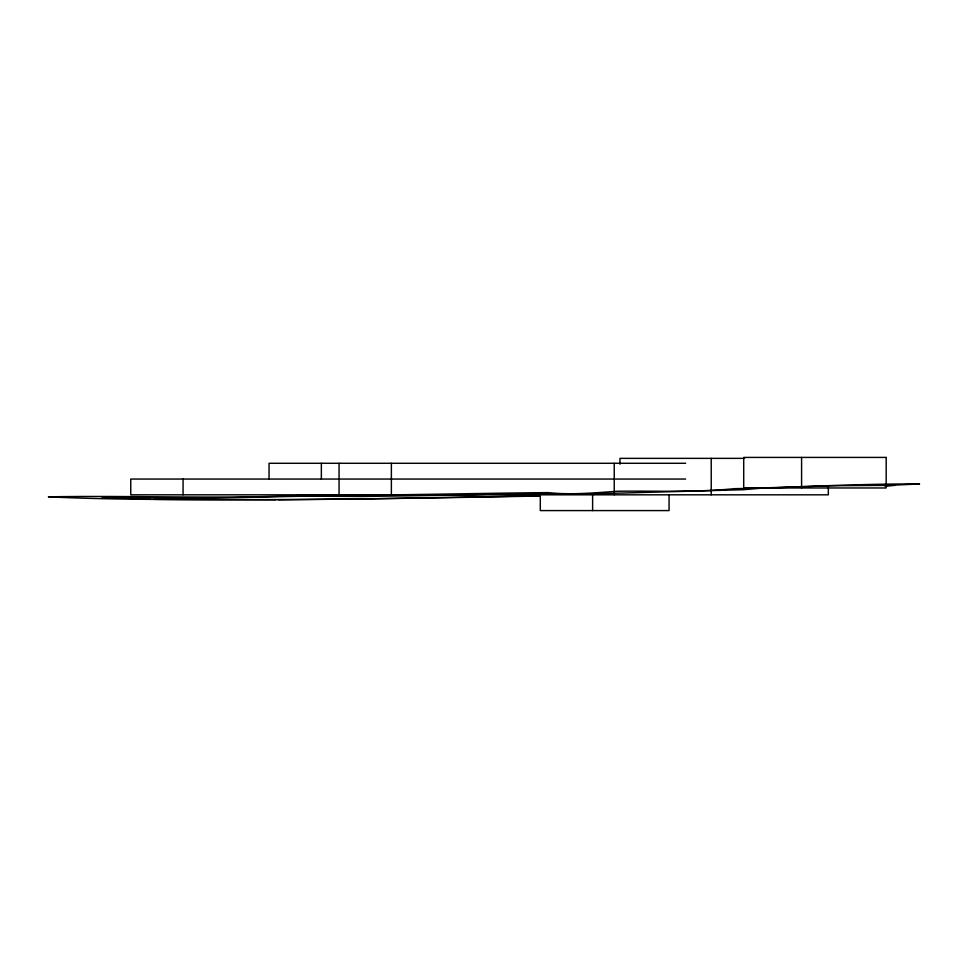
<?xml version="1.0" encoding="UTF-8"?>
<svg xmlns="http://www.w3.org/2000/svg" width="968" height="968" viewBox="0 0 968 968"><rect width="100%" height="100%" fill="white"/><g stroke="black" fill="none" stroke-linecap="round" stroke-linejoin="round"><path stroke-width="1.45" d="M885.03 486.057L894.565 485.343L830.822 485.73L760.086 488.296L743.436 489.699L587.334 494.007L501.981 493.765L464.713 495.047L361.996 496.487L305.634 496.136L202.288 498.363L115.712 497.274A24.551 1.379 -1.3 0 0 109.541 497.383M540.301 495.773L363.726 498.956M109.553 497.395L102.148 497.564L150.306 498.944M278.022 499.839L362.54 498.931M275.856 499.803C199.989 499.234 124.122 500.408 48.4 496.838C132.41 495.362 216.408 498.968 300.419 495.519C383.013 495.616 465.632 493.39 548.178 492.615C571.362 495.132 594.848 492.772 618.032 491.224C656.8 490.776 695.738 492.531 734.373 488.671C796.144 487.376 857.842 483.685 919.6 483.952L884.837 485.573M539.297 496.027C410.94 498.399 282.547 500.541 154.13 499.355M744.561 458.36L619.956 458.36L619.956 464.192M685.659 463.285L269.043 463.285L269.043 479.051M685.659 479.051L130.765 479.051L130.765 494.817L828.342 494.817L828.342 487.521M801.589 457.416L801.589 487.969M711.226 458.36L711.226 494.817M669.07 494.817L669.07 510.584L540.301 510.584L540.301 494.817M614.232 463.285L614.232 494.817M592.61 494.817L592.61 510.584M391.374 463.285L391.374 494.817M339.054 463.285L339.054 494.817M321.352 463.285L321.352 479.051M183.073 479.051L183.073 494.817M886.18 457.416L743.714 457.416L743.714 487.969L886.18 487.969L886.18 457.416"/></g></svg>
